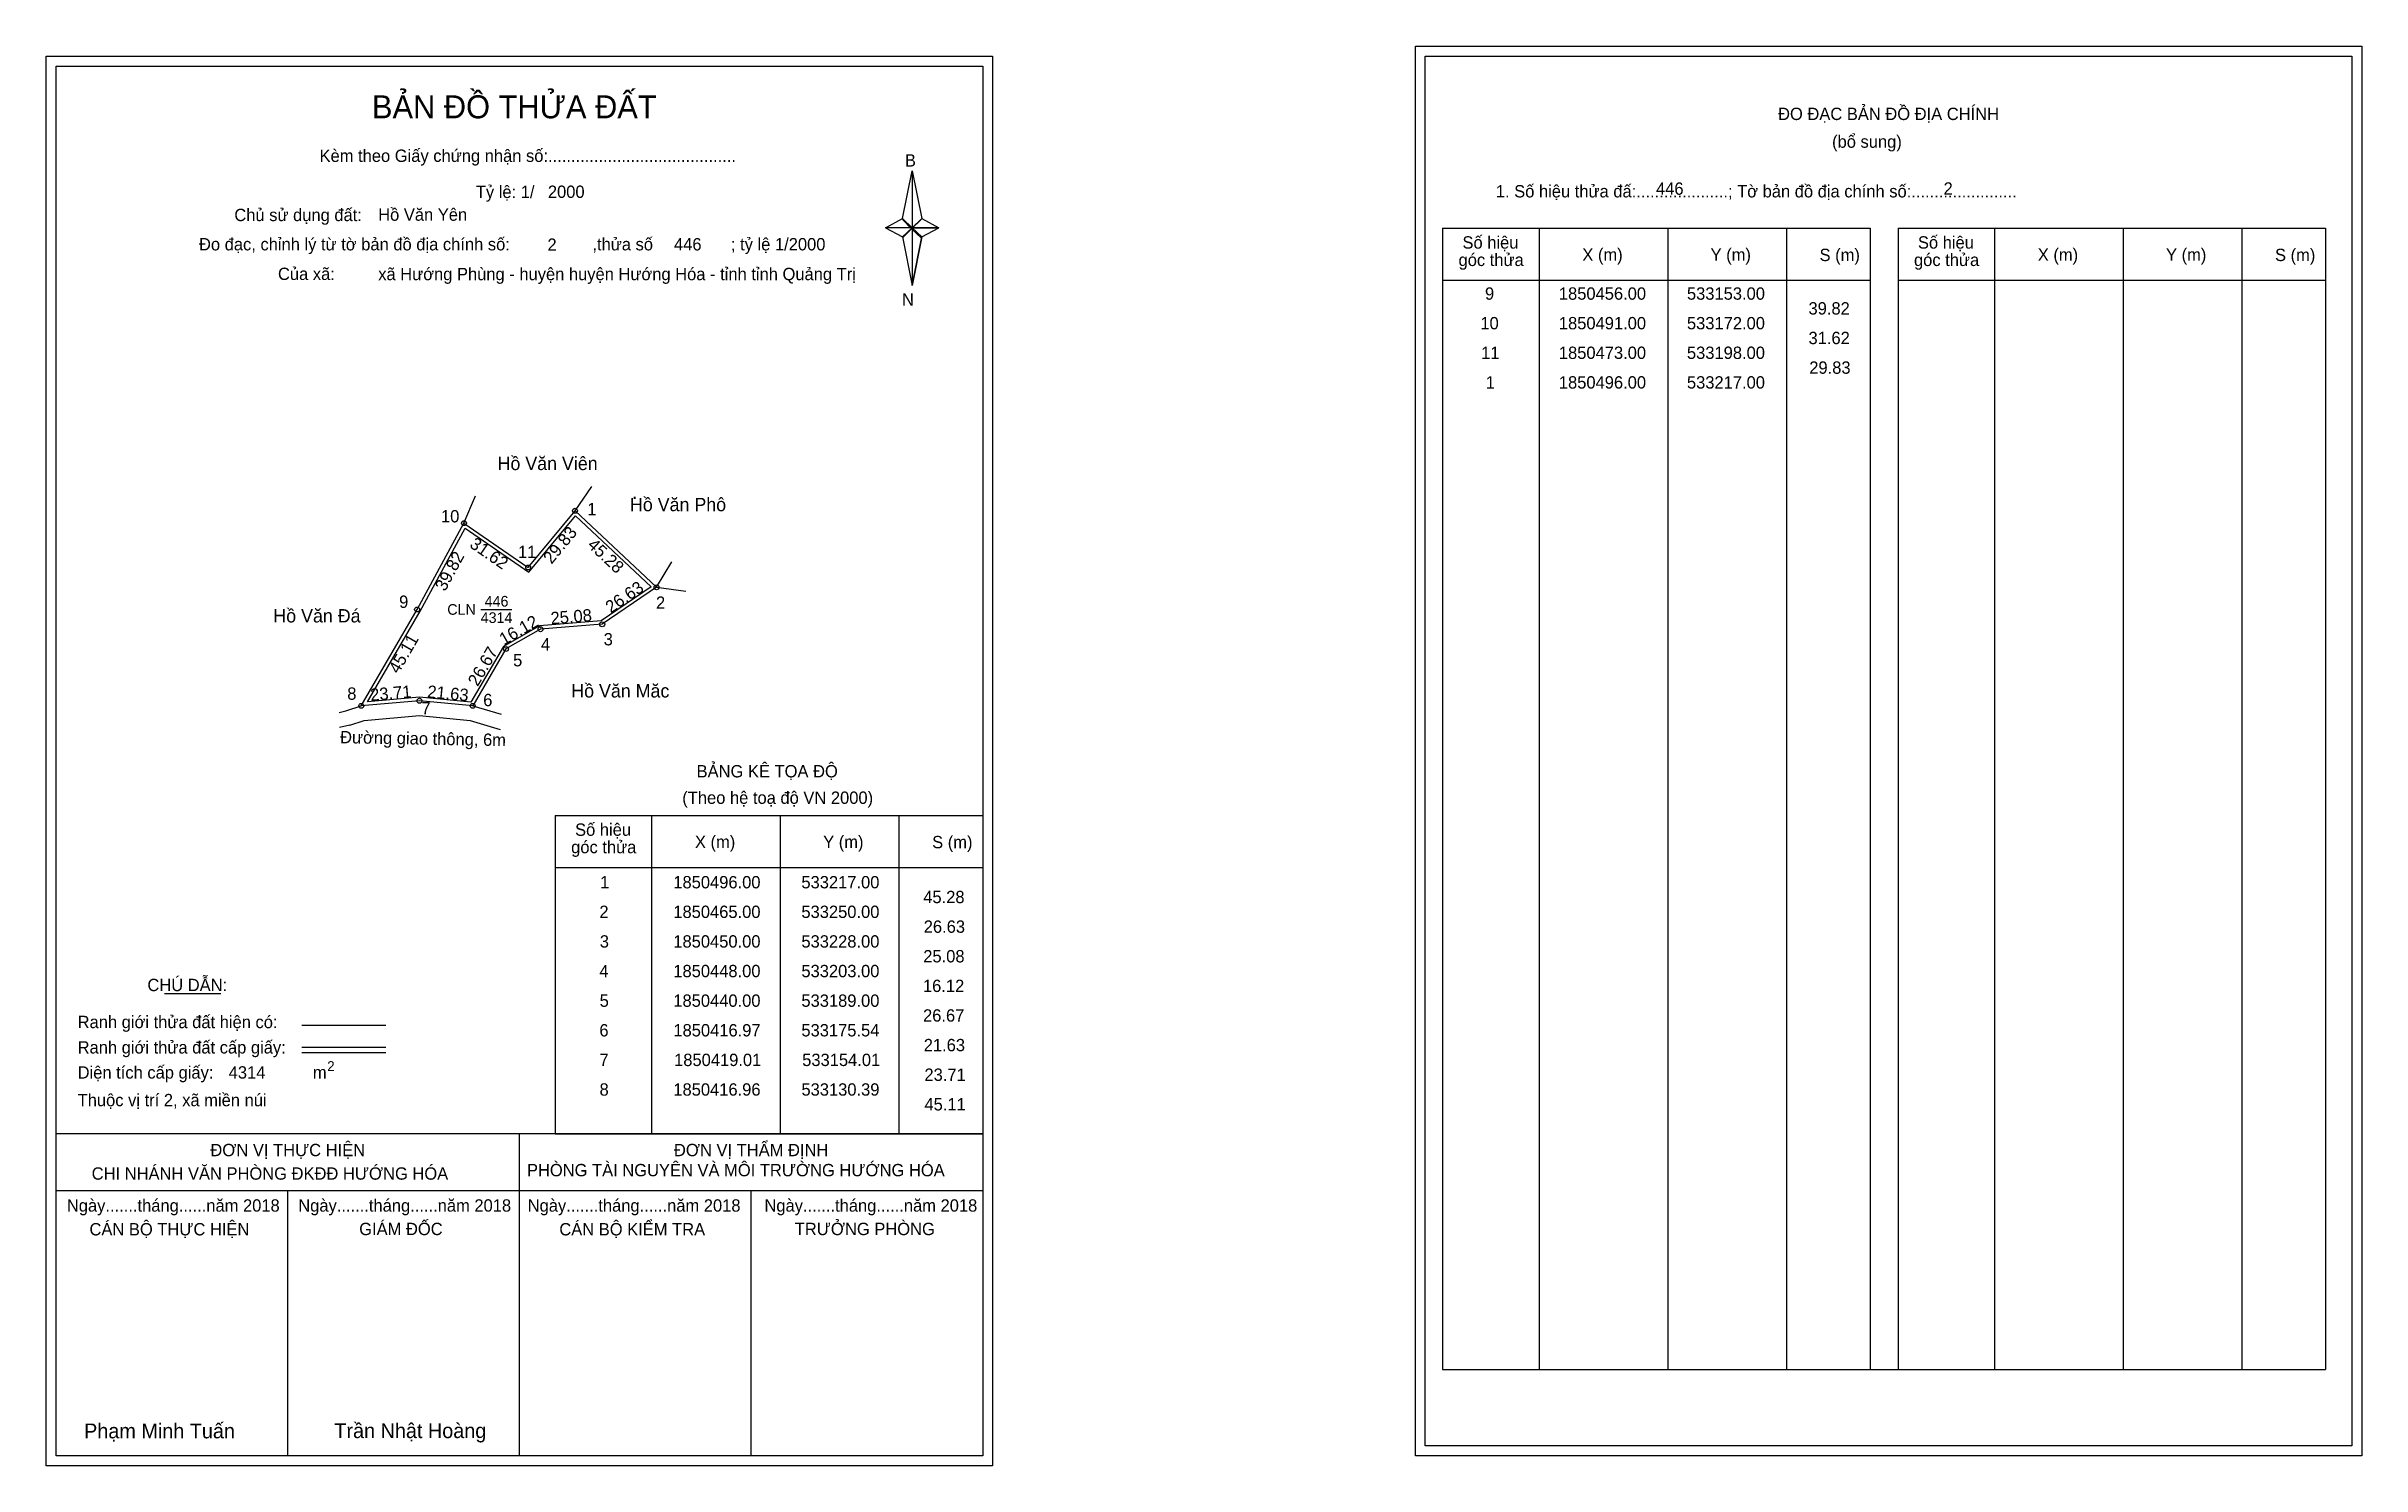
# Model space of a CAD drawing. Extents: x 533003 to 533941, y 1850109 to 1850684.
import ezdxf

# ---------------------------------------------------------------- set-up
doc = ezdxf.new("R2010")
doc.units = 0
for name, color, linetype in [('Level 1', 7, 'Continuous'), ('Level 10', 7, 'Continuous'), ('Level 11', 7, 'Continuous'), ('Level 13', 7, 'Continuous'), ('Level 27', 7, 'Continuous'), ('Level 3', 7, 'Continuous'), ('Level 36', 7, 'Continuous'), ('Level 49', 7, 'Continuous'), ('Level 53', 7, 'Continuous'), ('Level 55', 7, 'Continuous'), ('Level 6', 7, 'Continuous'), ('Level 60', 7, 'Continuous'), ('Level 63', 7, 'Continuous'), ('Level 9', 7, 'Continuous')]:
    doc.layers.add(name, color=color, linetype=linetype)

msp = doc.modelspace()

# ---------------------------------------------------------------- linework, layer by layer
at = {"layer": 'Level 1'}
for p, q in [((533006.79, 1850676.21), (533006.79, 1850676.21)), ((533561.43, 1850680.21), (533561.43, 1850680.21)), ((533349.63, 1850614.44), (533353.57, 1850633.72)), ((533353.57, 1850633.72), (533353.57, 1850610.67)), ((533353.57, 1850633.72), (533357.5, 1850614.44)), ((533342.74, 1850610.67), (533349.63, 1850614.44)), ((533349.63, 1850614.44), (533353.57, 1850610.67)), ((533353.27, 1850610.24), (533349.63, 1850614)), ((533353.57, 1850610.67), (533349.63, 1850606.99)), ((533353.27, 1850610.24), (533349.63, 1850606.55)), ((533349.63, 1850606.55), (533353.27, 1850610.24)), ((533349.63, 1850606.99), (533353.57, 1850587.27)), ((533357.21, 1850614), (533353.27, 1850610.24)), ((533353.27, 1850610.24), (533357.21, 1850614)), ((533357.21, 1850606.55), (533353.27, 1850610.24)), ((533357.5, 1850614.44), (533353.57, 1850610.67)), ((533353.57, 1850610.67), (533353.57, 1850587.27)), ((533353.57, 1850610.67), (533364.39, 1850610.67)), ((533353.57, 1850610.67), (533357.5, 1850606.99)), ((533357.5, 1850606.99), (533353.57, 1850587.27)), ((533357.5, 1850606.99), (533364.39, 1850610.67)), ((533568.5, 1850610.5), (533741.7, 1850610.5)), ((533607.68, 1850147.97), (533607.68, 1850610.5)), ((533659.82, 1850147.97), (533659.82, 1850610.5)), ((533707.77, 1850610.5), (533707.77, 1850147.97)), ((533741.7, 1850610.5), (533741.7, 1850147.97)), ((533753.01, 1850610.5), (533926.22, 1850610.5)), ((533792.19, 1850147.97), (533792.19, 1850610.5)), ((533844.34, 1850147.97), (533844.34, 1850610.5)), ((533892.28, 1850610.5), (533892.28, 1850147.97)), ((533926.22, 1850610.5), (533926.22, 1850147.97)), ((533568.5, 1850589.44), (533741.7, 1850589.44)), ((533753.01, 1850589.44), (533926.22, 1850589.44)), ((533208.98, 1850372.55), (533382.18, 1850372.55)), ((533248.16, 1850243.5), (533248.16, 1850372.55)), ((533300.3, 1850243.5), (533300.3, 1850372.55)), ((533348.24, 1850372.55), (533348.24, 1850243.5)), ((533208.98, 1850351.5), (533382.18, 1850351.5)), ((533050.62, 1850300.34), (533073.43, 1850300.34)), ((533106.35, 1850287.53), (533140.38, 1850287.53)), ((533106.35, 1850278.63), (533140.38, 1850278.63)), ((533106.35, 1850276.44), (533140.38, 1850276.44)), ((533220.44, 1850243.5), (533006.78, 1850243.5)), ((533382.18, 1850243.5), (533172.5, 1850243.5)), ((533194.48, 1850113.06), (533194.48, 1850243.5)), ((533208.98, 1850243.5), (533382.18, 1850243.5)), ((533382.18, 1850220.4), (533006.78, 1850220.4)), ((533100.63, 1850113.06), (533100.63, 1850220.4)), ((533288.33, 1850113.06), (533288.33, 1850220.4)), ((533568.5, 1850147.97), (533926.22, 1850147.97)), ((533382.18, 1850113.06), (533382.18, 1850113.06)), ((533936.83, 1850117.06), (533936.83, 1850117.06))]:
    msp.add_line(p, q, dxfattribs=at)
for points in [[(533349.63, 1850614.44), (533353.57, 1850633.72), (533353.57, 1850610.67)], [(533342.74, 1850610.67), (533349.63, 1850606.99), (533353.57, 1850610.67)], [(533353.57, 1850610.67), (533357.5, 1850614.44), (533364.39, 1850610.67)], [(533353.57, 1850610.67), (533353.57, 1850587.27), (533357.5, 1850606.99)]]:
    msp.add_lwpolyline(points, close=True, dxfattribs=at)
at = {"layer": 'Level 10'}
msp.add_line((533174.46, 1850411.04), (533186.69, 1850407.37), dxfattribs=at)
for points in [[(533217, 1850496), (533250, 1850465), (533228, 1850450), (533203, 1850448), (533189, 1850440), (533175.54, 1850416.97), (533154.01, 1850419.01), (533130.39, 1850416.96), (533153, 1850456), (533172, 1850491), (533198, 1850473)], [(533217.13, 1850493.96), (533247.77, 1850465.17), (533227.52, 1850451.37), (533202.58, 1850449.37), (533187.98, 1850441.03), (533174.78, 1850418.45), (533154.02, 1850420.42), (533132.95, 1850418.59), (533154.22, 1850455.32), (533172.49, 1850488.96), (533198.26, 1850471.12)]]:
    msp.add_lwpolyline(points, close=True, dxfattribs=at)
for points in [[(533121.38, 1850414.25), (533124.19, 1850414.89), (533130.39, 1850416.96)], [(533125.81, 1850409.11), (533121.52, 1850408.13)], [(533125.81, 1850409.11), (533131.61, 1850411.04), (533153.99, 1850412.99), (533174.46, 1850411.04)]]:
    msp.add_lwpolyline(points, dxfattribs=at)
at = {"layer": 'Level 11'}
for centre in [(533217, 1850496), (533217, 1850496), (533172, 1850491), (533198, 1850473), (533250, 1850465), (533153, 1850456), (533203, 1850448), (533228, 1850450), (533189, 1850440), (533130.39, 1850416.96), (533154.01, 1850419.01), (533175.54, 1850416.97)]:
    msp.add_circle(centre, 1, dxfattribs=at)
at = {"layer": 'Level 27'}
for p, q in [((533217, 1850496), (533223.79, 1850505.89)), ((533172, 1850491), (533176.73, 1850502.03)), ((533250, 1850465), (533256.25, 1850475.25)), ((533250, 1850465), (533261.89, 1850463.4)), ((533175.54, 1850416.97), (533187.03, 1850413.52))]:
    msp.add_line(p, q, dxfattribs=at)
at = {"layer": 'Level 3'}
for p, q in [((533568.5, 1850610.5), (533568.5, 1850147.97)), ((533753.01, 1850610.5), (533753.01, 1850147.97)), ((533208.98, 1850372.55), (533208.98, 1850243.5))]:
    msp.add_line(p, q, dxfattribs=at)
at = {"layer": 'Level 63'}
for points in [[(533557.44, 1850684.21), (533940.84, 1850684.21), (533940.84, 1850113.06), (533557.44, 1850113.06)], [(533002.78, 1850680.21), (533386.18, 1850680.21), (533386.18, 1850109.06), (533002.78, 1850109.06)], [(533006.78, 1850676.21), (533382.18, 1850676.21), (533382.18, 1850113.06), (533006.78, 1850113.06)], [(533561.44, 1850680.21), (533936.84, 1850680.21), (533936.84, 1850117.06), (533561.44, 1850117.06)]]:
    msp.add_lwpolyline(points, close=True, dxfattribs=at)
at = {"layer": 'Level 9'}
msp.add_line((533178.76, 1850456.01), (533191.32, 1850456.01), dxfattribs=at)

# ---------------------------------------------------------------- texts
at = {"layer": 'Level 1'}
for s, height, p in [('BẢN ĐỒ THỬA ĐẤT', 9.3313, (533134.72, 1850655.02)), ('ĐO ĐẠC BẢN ĐỒ ĐỊA CHÍNH', 5, (533704.39, 1850654.33)), ('Kèm theo Giấy chứng nhận số:.........................................', 5, (533113.48, 1850637.36)), ('(bổ sung)', 5, (533726.27, 1850643.09)), ('B', 5, (533350.65, 1850635.48)), ('1. Số hiệu thửa đấ:....................; Tờ bản đồ địa chính số:.......................', 5, (533590.05, 1850622.97)), ('Chủ sử dụng đất:', 5, (533078.96, 1850613.37)), ('Đo đạc, chỉnh lý từ tờ bản đồ địa chính số:                  ,thửa số                 ; tỷ lệ 1/2000', 5, (533064.65, 1850601.51)), ('Số hiệu', 5, (533576.53, 1850602.23)), ('Số hiệu', 5, (533761.05, 1850602.23)), ('góc thửa', 5, (533574.94, 1850595.17)), ('X (m)', 5, (533625.09, 1850597.28)), ('Y (m)', 5, (533677.05, 1850597.28)), ('S (m)', 5, (533721.2, 1850597.18)), ('góc thửa', 5, (533759.46, 1850595.17)), ('X (m)', 5, (533809.61, 1850597.28)), ('Y (m)', 5, (533861.56, 1850597.28)), ('S (m)', 5, (533905.72, 1850597.18)), ('Của xã:', 5, (533096.64, 1850589.51)), ('N', 5, (533349.45, 1850579.14)), ('BẢNG KÊ TỌA ĐỘ', 5, (533266.24, 1850387.96)), ('(Theo hệ toạ độ VN 2000)', 5, (533260.44, 1850377.24)), ('góc thửa', 5, (533215.42, 1850357.23)), ('Số hiệu', 5, (533217.01, 1850364.29)), ('X (m)', 5, (533265.57, 1850359.34)), ('Y (m)', 5, (533317.52, 1850359.34)), ('S (m)', 5, (533361.68, 1850359.24)), ('CHÚ DẪN:', 5, (533043.74, 1850301.35)), ('Ranh giới thửa đất hiện có:', 5, (533015.48, 1850286.35)), ('Ranh giới thửa đất cấp giấy:', 5, (533015.48, 1850276.07)), ('Diện tích cấp giấy:', 5, (533015.48, 1850265.91)), ('m', 5, (533110.79, 1850265.95)), ('2', 4, (533116.59, 1850268.97)), ('Thuộc vị trí 2, xã miền núi', 5, (533015.48, 1850254.71)), ('ĐƠN VỊ THỰC HIỆN', 5, (533069.25, 1850234.47)), ('ĐƠN VỊ THẨM ĐỊNH', 5, (533257.06, 1850234.47)), ('CHI NHÁNH VĂN PHÒNG ĐKĐĐ HƯỚNG HÓA', 5, (533021.17, 1850224.95)), ('PHÒNG TÀI NGUYÊN VÀ MÔI TRƯỜNG HƯỚNG HÓA', 5, (533197.51, 1850226.33)), ('Ngày.......tháng......năm 2018', 5, (533011.12, 1850212)), ('Ngày.......tháng......năm 2018', 5, (533104.86, 1850212)), ('Ngày.......tháng......năm 2018', 5, (533197.81, 1850212)), ('Ngày.......tháng......năm 2018', 5, (533293.73, 1850212)), ('CÁN BỘ THỰC HIỆN', 5, (533020.28, 1850202.37)), ('GIÁM ĐỐC', 5, (533129.55, 1850202.49)), ('CÁN BỘ KIỂM TRA', 5, (533210.63, 1850202.37)), ('TRƯỞNG PHÒNG', 5, (533306.01, 1850202.49)), ('Phạm Minh Tuấn', 6, (533018.1, 1850120.14)), ('Trần Nhật Hoàng', 6, (533119.49, 1850120.24))]:
    msp.add_text(s, height=height, dxfattribs=at).set_placement(p)
at = {"layer": 'Level 11'}
msp.add_text('Tỷ lệ: 1/', height=5, dxfattribs=at).set_placement((533176.8, 1850622.73))
at = {"layer": 'Level 13'}
for s, p in [('CLN', (533165.24, 1850453.85)), ('446', (533180.38, 1850457.17)), ('4314', (533178.77, 1850450.54))]:
    msp.add_text(s, height=4.32, dxfattribs=at).set_placement(p)
at = {"layer": 'Level 36'}
msp.add_text('.', height=6, dxfattribs=at).set_placement((533240.03, 1850500.82))
at = {"layer": 'Level 49'}
for s, rotation, p in [('31.62', 325.30485, (533173.92, 1850481.5)), ('29.83', 50.44033, (533207.49, 1850474.13)), ('45.28', 316.78991, (533221.69, 1850481.69)), ('39.82', 61.50436, (533164.36, 1850463.05)), ('26.63', 34.28688, (533231.49, 1850454.31)), ('25.08', 4.57392, (533207.3, 1850449.95)), ('16.12', 29.74488, (533188.12, 1850441.34)), ('45.11', 59.92274, (533145.47, 1850429.63)), ('26.67', 59.69563, (533177.56, 1850424.52)), ('23.71', 4.96032, (533134.23, 1850418.9)), ('21.63', 354.5873, (533156.96, 1850420.34)), ('Đường giao thông, 6m', 358.96032, (533121.76, 1850401.83))]:
    msp.add_text(s, height=5, rotation=rotation, dxfattribs=at).set_placement(p)
at = {"layer": 'Level 53'}
for s, p in [('9', (533585.65, 1850581.52)), ('1850456.00', (533615.58, 1850581.52)), ('533153.00', (533667.47, 1850581.52)), ('39.82', (533716.72, 1850575.52)), ('10', (533583.78, 1850569.52)), ('1850491.00', (533615.58, 1850569.52)), ('533172.00', (533667.47, 1850569.52)), ('31.62', (533716.72, 1850563.52)), ('11', (533584.1, 1850557.52)), ('1850473.00', (533615.58, 1850557.52)), ('533198.00', (533667.47, 1850557.52)), ('1', (533585.94, 1850545.52)), ('1850496.00', (533615.58, 1850545.52)), ('533217.00', (533667.47, 1850545.52)), ('29.83', (533717.03, 1850551.52)), ('1', (533227.17, 1850343)), ('1850496.00', (533256.81, 1850343)), ('533217.00', (533308.7, 1850343)), ('2', (533226.87, 1850331)), ('1850465.00', (533256.81, 1850331)), ('533250.00', (533308.7, 1850331)), ('45.28', (533358.07, 1850337)), ('3', (533227.03, 1850319)), ('1850450.00', (533256.81, 1850319)), ('533228.00', (533308.7, 1850319)), ('26.63', (533358.26, 1850325)), ('25.08', (533358.07, 1850313)), ('4', (533226.85, 1850307)), ('1850448.00', (533256.81, 1850307)), ('533203.00', (533308.7, 1850307)), ('16.12', (533357.95, 1850301)), ('5', (533226.96, 1850295)), ('1850440.00', (533256.81, 1850295)), ('533189.00', (533308.7, 1850295)), ('6', (533226.86, 1850283)), ('1850416.97', (533256.84, 1850283)), ('533175.54', (533308.69, 1850283)), ('26.67', (533357.98, 1850289)), ('21.63', (533358.26, 1850277)), ('7', (533226.88, 1850271)), ('1850419.01', (533257.13, 1850271)), ('533154.01', (533309.02, 1850271)), ('23.71', (533358.55, 1850265)), ('8', (533226.93, 1850259)), ('1850416.96', (533256.82, 1850259)), ('533130.39', (533308.72, 1850259)), ('45.11', (533358.55, 1850253))]:
    msp.add_text(s, height=5, dxfattribs=at).set_placement(p)
at = {"layer": 'Level 55'}
for s, height, p in [('444', 0.22, (533216.76, 1850495.78)), ('444', 0.22, (533216.76, 1850495.78)), ('1', 0.8, (533216.78, 1850496)), ('0', 0.22, (533216.92, 1850495.78)), ('10', 0.8, (533171.43, 1850491)), ('445', 0.22, (533171.77, 1850490.78)), ('444', 0.22, (533171.76, 1850490.78)), ('445', 0.22, (533171.77, 1850490.78)), ('444', 0.22, (533171.76, 1850490.78)), ('11', 0.8, (533197.48, 1850473)), ('444', 0.22, (533197.76, 1850472.78)), ('444', 0.22, (533197.76, 1850472.78)), ('449', 0.22, (533249.76, 1850464.78)), ('2', 0.8, (533249.73, 1850465)), ('0', 0.22, (533249.92, 1850464.78)), ('445', 0.22, (533152.77, 1850455.78)), ('445', 0.22, (533152.77, 1850455.78)), ('9', 0.8, (533152.73, 1850456)), ('4', 0.8, (533202.72, 1850448)), ('449', 0.22, (533202.76, 1850447.78)), ('449', 0.22, (533227.76, 1850449.78)), ('3', 0.8, (533227.75, 1850450)), ('449', 0.22, (533188.76, 1850439.78)), ('5', 0.8, (533188.74, 1850440)), ('8', 0.8, (533130.13, 1850416.96)), ('7', 0.8, (533153.74, 1850419.01)), ('0', 0.22, (533153.93, 1850418.79)), ('6', 0.8, (533175.27, 1850416.97)), ('445', 0.22, (533130.16, 1850416.74)), ('445', 0.22, (533130.16, 1850416.74)), ('0', 0.22, (533130.31, 1850416.74)), ('449', 0.22, (533175.3, 1850416.75)), ('0', 0.22, (533175.46, 1850416.75))]:
    msp.add_text(s, height=height, dxfattribs=at).set_placement(p)
at = {"layer": 'Level 6'}
for s, p in [('2000', (533205.99, 1850622.77)), ('446', (533654.95, 1850624.05)), ('2', (533771.44, 1850624.09)), ('Hồ Văn Yên', (533137.23, 1850613.51)), ('2', (533205.83, 1850601.33)), ('446', (533257.08, 1850601.49)), ('xã Hướng Phùng - huyện huyện Hướng Hóa - tỉnh tỉnh Quảng Trị', (533137.26, 1850589.43)), ('4314', (533076.67, 1850265.92))]:
    msp.add_text(s, height=5, dxfattribs=at).set_placement(p)
at = {"layer": 'Level 60'}
for s, p in [('Hồ Văn Viên', (533185.61, 1850512.49)), ('Hồ Văn Phô', (533239.25, 1850495.83)), ('Hồ Văn Đá', (533094.77, 1850450.75)), ('Hồ Văn Măc', (533215.47, 1850420.34))]:
    msp.add_text(s, height=5.4, dxfattribs=at).set_placement(p)
at = {"layer": 'Level 9'}
for s, p in [('10', (533162.68, 1850491.29)), ('1', (533221.97, 1850494.19)), ('11', (533193.88, 1850476.84)), ('9', (533145.73, 1850456.63)), ('2', (533249.78, 1850456.27)), ('3', (533228.59, 1850441.46)), ('5', (533191.9, 1850432.95)), ('4', (533203.17, 1850439.38)), ('8', (533124.71, 1850419.42)), ('7', (533154.75, 1850413.46)), ('6', (533179.79, 1850416.82))]:
    msp.add_text(s, height=5, dxfattribs=at).set_placement(p)

doc.saveas('drawing.dxf')
